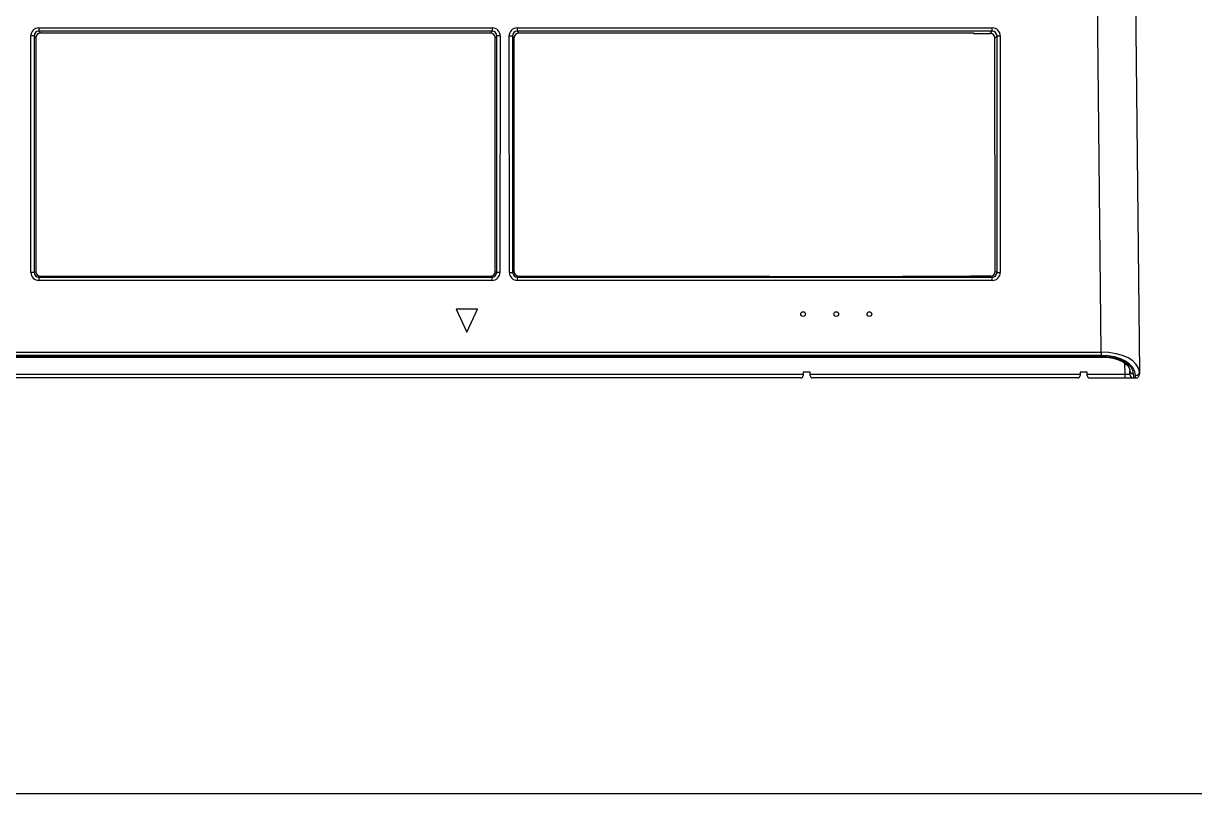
# Model space of a CAD drawing. Header units: inches. Extents: x -172 to 397, y -177 to 127.
# Drawn here: x 316.335 to 317.411, y 80.256 to 80.964 of the extents above; entities that cross this region are included whole.
import ezdxf

# ---------------------------------------------------------------- set-up
doc = ezdxf.new("R2010")
doc.units = ezdxf.units.IN
doc.header["$MEASUREMENT"] = 0
doc.layers.add('-EE-TEXT', color=90, linetype='Continuous')
doc.layers.add('AC-RA', color=210, linetype='Continuous')

# ---------------------------------------------------------------- blocks, each defined once
blk = doc.blocks.new('FTM(15-28)PV2S')
at = {"layer": 'AC-RA', "color": 0, "linetype": 'Continuous'}
for p, q in [((1985.518863218891, 1338.300371027779), (1985.518858480901, 1338.300913951193)), ((1985.519949825596, 1338.199154800378), (1985.518863218891, 1338.300371027779)), ((1985.532349801533, 1338.301951528389), (1985.519885801669, 1338.301951528389)), ((1985.521438567363, 1338.300940879943), (1985.521454479807, 1338.300029186683)), ((1985.521478918059, 1338.299767440104), (1985.521454479807, 1338.300029186683)), ((1985.521541728238, 1338.29950459678), (1985.521478918059, 1338.299767440104)), ((1985.521651710017, 1338.299227509917), (1985.521541728238, 1338.29950459678)), ((1985.521809650274, 1338.298943624007), (1985.521651710017, 1338.299227509917)), ((1985.532992676589, 1338.300931904122), (1985.522724473051, 1338.300931904122)), ((1985.532992676589, 1338.301308653334), (1985.532992676589, 1338.300408628256)), ((1985.532992676589, 1338.300408628256), (1985.534921301756, 1338.300408628256)), ((1985.534921301756, 1338.300408628256), (1985.534921301756, 1338.301308653334)), ((1985.608209058105, 1338.300931904122), (1985.534921301756, 1338.300931904122)), ((1985.535564176811, 1338.301951528389), (1985.607566183049, 1338.301951528389)), ((1985.608209058105, 1338.301308653334), (1985.608209058105, 1338.300408628256)), ((1985.608209058105, 1338.300408628256), (1985.610137683272, 1338.300408628256)), ((1985.610137683272, 1338.300408628256), (1985.610137683272, 1338.301308653334)), ((1986.417588753224, 1338.300931904122), (1985.610137683272, 1338.300931904122)), ((1985.610780558328, 1338.301951528389), (1986.416945878168, 1338.301951528389)), ((1985.522019863989, 1338.298654628526), (1985.521809650274, 1338.298943624007)), ((1985.522286560706, 1338.298362029087), (1985.522019863989, 1338.298654628526)), ((1985.522611219038, 1338.298070886403), (1985.522286560706, 1338.298362029087)), ((1985.52299429414, 1338.297786492622), (1985.522611219038, 1338.298070886403)), ((1985.523435329572, 1338.297513698878), (1985.52299429414, 1338.297786492622)), ((1985.523932570284, 1338.297257427023), (1985.523435329572, 1338.297513698878)), ((1985.524483357345, 1338.297022574479), (1985.523932570284, 1338.297257427023)), ((1985.525084480237, 1338.29681372366), (1985.524483357345, 1338.297022574479)), ((1985.525729942222, 1338.296635418406), (1985.525084480237, 1338.29681372366)), ((1985.526411688076, 1338.296491976266), (1985.525729942222, 1338.296635418406)), ((1985.527130292527, 1338.296385871024), (1985.526411688076, 1338.296491976266)), ((1985.527867533926, 1338.296321067933), (1985.527130292527, 1338.296385871024)), ((1985.528608999015, 1338.296299872342), (1985.527867533926, 1338.296321067933)), ((1986.49911743748, 1338.296299872342), (1985.528608999015, 1338.296299872342)), ((1985.529197054829, 1338.294934473869), (1985.530235434333, 1338.199244562451)), ((1986.498529381667, 1338.294934473869), (1985.529197054829, 1338.294934473869)), ((1985.558781324011, 1338.275455856975), (1985.687682288232, 1338.275455856975)), ((1985.694597593632, 1338.275455856975), (1985.817543049483, 1338.275455856975)), ((1985.55659720744, 1338.209083308737), (1985.55659720744, 1338.27327706598)), ((1985.689866400947, 1338.273278722026), (1985.689931960059, 1338.209084964783)), ((1985.69234792052, 1338.209084964783), (1985.692413480918, 1338.273278722026)), ((1985.819727162197, 1338.273278722026), (1985.819792721309, 1338.209084964783)), ((1985.687754503673, 1338.206905851065), (1985.558774665112, 1338.206905851065)), ((1985.817615264923, 1338.206905851065), (1985.694525378191, 1338.206905851065))]:
    blk.add_line(p, q, dxfattribs=at)
at = {"layer": 'AC-RA', "color": 8, "linetype": 'Continuous'}
for p, q in [((1985.519885801669, 1338.301951528389), (1985.519891779122, 1338.301266588733)), ((1985.520426036579, 1338.300897820172), (1985.520407643924, 1338.301951528389)), ((1985.522724473051, 1338.301951528389), (1985.522724473051, 1338.300931904122)), ((1985.522724473051, 1338.300931904122), (1985.52277633121, 1338.297961011342)), ((1985.528608999015, 1338.296157858671), (1985.528608999015, 1338.296299872342)), ((1986.49911743748, 1338.296157858671), (1985.528608999015, 1338.296157858671)), ((1985.529197054829, 1338.294934473869), (1985.529197054829, 1338.295821059001)), ((1985.529197054829, 1338.295821059001), (1986.498529381667, 1338.295821059001)), ((1985.701425941181, 1338.289512077352), (1985.69853300343, 1338.283308151774)), ((1985.704318878931, 1338.283308151774), (1985.701425941181, 1338.289512077352)), ((1985.69853300343, 1338.283308151774), (1985.704318878931, 1338.283308151774)), ((1985.558781324011, 1338.275455856975), (1985.558781324011, 1338.274557064931)), ((1985.687682288232, 1338.274557064931), (1985.558781324011, 1338.274557064931)), ((1985.558781324011, 1338.274557064931), (1985.559186017716, 1338.274314643176)), ((1985.559186017716, 1338.274314643176), (1985.564694211052, 1338.274314643176)), ((1985.583136930933, 1338.274318755005), (1985.565136429373, 1338.274318755005)), ((1985.583136930933, 1338.274433603348), (1985.583136930933, 1338.274318755005)), ((1985.619137934052, 1338.274433603348), (1985.583136930933, 1338.274433603348)), ((1985.619137934052, 1338.274433603348), (1985.619137934052, 1338.274318755005)), ((1985.687284641724, 1338.274318755005), (1985.619137934052, 1338.274318755005)), ((1985.687284641724, 1338.274318757577), (1985.687682288232, 1338.274557064931)), ((1985.687682288232, 1338.275455856975), (1985.687682288232, 1338.274557064931)), ((1985.694597593632, 1338.274557064931), (1985.694597593632, 1338.275455856975)), ((1985.694597593632, 1338.274557064931), (1985.694995238855, 1338.274318757577)), ((1985.817543049483, 1338.274557064931), (1985.694597593632, 1338.274557064931)), ((1985.817145402974, 1338.274318755005), (1985.694995238855, 1338.274318755005)), ((1985.817145402974, 1338.274318757577), (1985.817543049483, 1338.274557064931)), ((1985.817543049483, 1338.274557064931), (1985.817543049483, 1338.275455856975)), ((1985.557493808565, 1338.27327706598), (1985.55659720744, 1338.27327706598)), ((1985.558007896461, 1338.272969114685), (1985.557493808565, 1338.27327706598)), ((1985.557493808565, 1338.27327706598), (1985.557493808565, 1338.209083308737)), ((1985.558007896461, 1338.272969114685), (1985.558072780554, 1338.209662280726)), ((1985.688969801107, 1338.273278039293), (1985.688568440067, 1338.273037506305)), ((1985.688568440067, 1338.273037506305), (1985.688568440067, 1338.209550847336)), ((1985.689866400947, 1338.273278722026), (1985.688969801107, 1338.273278039293)), ((1985.68903536022, 1338.20908428205), (1985.688969801107, 1338.273278039293)), ((1985.692413480918, 1338.273278722026), (1985.693310080757, 1338.273278039293)), ((1985.693310080757, 1338.273278039293), (1985.693244520359, 1338.20908428205)), ((1985.693711440512, 1338.273037506305), (1985.693310080757, 1338.273278039293)), ((1985.693711440512, 1338.273037506305), (1985.693711440512, 1338.209550847336)), ((1985.818830562357, 1338.273278039293), (1985.818429201317, 1338.273037506305)), ((1985.818429201317, 1338.209550847336), (1985.818429201317, 1338.273037506305)), ((1985.818830562357, 1338.273278039293), (1985.819727162197, 1338.273278722026)), ((1985.81889612147, 1338.20908428205), (1985.818830562357, 1338.273278039293)), ((1985.557493808565, 1338.209083308737), (1985.55659720744, 1338.209083308737)), ((1985.557493808565, 1338.209083308737), (1985.558072780554, 1338.209662280726)), ((1985.5593546117, 1338.208382397493), (1985.558774665112, 1338.207802450905)), ((1985.558774665112, 1338.207802450905), (1985.558774665112, 1338.206905851065)), ((1985.558774665112, 1338.207802450905), (1985.687754503673, 1338.207802450905)), ((1985.563850679262, 1338.208382397493), (1985.5593546117, 1338.208382397493)), ((1985.563850679262, 1338.208269989503), (1985.563850679262, 1338.208382397493)), ((1985.687286607636, 1338.208269989503), (1985.563850679262, 1338.208269989503)), ((1985.687754503673, 1338.207802450905), (1985.687286607636, 1338.208269989503)), ((1985.687754503673, 1338.206905851065), (1985.687754503673, 1338.207802450905)), ((1985.688568440067, 1338.209550847336), (1985.68903536022, 1338.20908428205)), ((1985.689931960059, 1338.209084964783), (1985.68903536022, 1338.20908428205)), ((1985.69234792052, 1338.209084964783), (1985.693244520359, 1338.20908428205)), ((1985.693244520359, 1338.20908428205), (1985.693711440512, 1338.209550847336)), ((1985.694993272943, 1338.208269989503), (1985.694525378191, 1338.207802450905)), ((1985.694525378191, 1338.207802450905), (1985.817615264923, 1338.207802450905)), ((1985.694525378191, 1338.206905851065), (1985.694525378191, 1338.207802450905)), ((1985.817147368886, 1338.208269989503), (1985.694993272943, 1338.208269989503)), ((1985.817615264923, 1338.207802450905), (1985.817147368886, 1338.208269989503)), ((1985.817615264923, 1338.206905851065), (1985.817615264923, 1338.207802450905)), ((1985.818429201317, 1338.209550847336), (1985.81889612147, 1338.20908428205)), ((1985.81889612147, 1338.20908428205), (1985.819792721309, 1338.209084964783))]:
    blk.add_line(p, q, dxfattribs=at)
for centre in [(1985.592137181713, 1338.284593901886), (1985.601137432492, 1338.284593901886), (1985.610137683272, 1338.284593901886)]:
    blk.add_circle(centre, 0.000642875055693922, dxfattribs=at)
at = {"layer": 'AC-RA', "color": 0, "linetype": 'Continuous'}
for centre, radius, start, end in [((1985.519887041132, 1338.3009229283), 0.001028600089110275, 90.06903400470998, 180.499999999962), ((1985.52041012285, 1338.3009229283), 0.001028600089110275, 0.9999999969218678, 90.00000100312151), ((1985.532349801533, 1338.301308653334), 0.000642875055693922, 0, 90), ((1985.535564176811, 1338.301308653334), 0.000642875055693922, 90, 180), ((1985.607566183049, 1338.301308653334), 0.000642875055693922, 0, 90), ((1985.610780558328, 1338.301308653334), 0.000642875055693922, 90, 180)]:
    blk.add_arc(centre, radius, start, end, dxfattribs=at)
at = {"layer": 'AC-RA', "color": 8, "linetype": 'Continuous'}
blk.add_arc((1985.55929284555, 1338.272970091855), 0.001284950374818561, 176.79939699463, 180.0435800055646, dxfattribs=at)
for centre, major_axis, ratio, start_param, end_param in [((1985.519891779122, 1338.300380003601), (-0.001028560923170849, -8.97611519104563e-06), 0.8619260000000001, -1.578318097246649, 0), ((1985.529149532219, 1338.301266588733), (-0.009257841149244536, 4.273945610798834e-05), 0.5881890000000002, 0.0078486200283649, 1.578644946823228), ((1985.520426036579, 1338.30001123504), (0.001028443428334536, 1.795154681659359e-05), 0.8619, 0, 1.555752933160534), ((1985.528527483744, 1338.300898542764), (0.00810175846842165, -7.252365805183711e-05), 0.585074, -3.126141615595288, -1.555497587842992), ((1985.55879133229, 1338.27326708213), (0.001116706676820277, -0.0006689337187695529), 0.9877229999999998, 2.112781100752045, 3.679016032590684), ((1985.559186017716, 1338.273030655828), (-0.0003450310302842401, -0.001247412642890511), 0.9032020000000001, -2.844420327831071, -1.334677467674638), ((1985.565136429373, 1338.274251371413), (-0.001285750111387203, 1.285750111387845e-19), 0.052408, -1.570796326794897, -1.219688148048629), ((1985.68727777839, 1338.273030655828), (-0.001062260365163685, -0.0007372565061638348), 0.994339, 2.537530918104379, 4.10300916381237), ((1985.687672283811, 1338.27326708213), (-0.001116563187400881, -0.0006691524531070368), 0.9877310000000001, 2.604726200672391, 4.170204446380854), ((1985.694607596768, 1338.27326708213), (0.00111656318740131, -0.000669152453106232), 0.987731, 2.112980860797805, 3.678459106506333), ((1985.695002102189, 1338.273030655828), (0.001062260365163185, -0.0007372565061645493), 0.994339, 2.180176143367925, 3.745654389076924), ((1985.81713853964, 1338.273030655828), (-0.001062260365163293, -0.00073725650616437), 0.9943390000000001, 2.537530918103221, 4.103009163811738), ((1985.817533045061, 1338.27326708213), (-0.001116563187401736, -0.0006691524531054492), 0.987731, 2.604726200673582, 4.170204446382329), ((1985.55879133229, 1338.20909997463), (0.0009257644043727945, 0.0009257635648882178), 0.9820670000000001, 2.359993019372768, 3.923193175519793), ((1985.559363435802, 1338.209672078142), (0.0009643452726394843, 0.000863723677504477), 0.9931459999999999, 2.415358375716142, 3.978558512800245), ((1985.68727777839, 1338.209559670153), (-0.0009646752619887461, 0.0008633662707735972), 0.9931399999999998, 2.304253678184041, 3.868208666926229), ((1985.687737823637, 1338.20909997463), (-0.0009261289755240379, 0.0009254239820408286), 0.9820540000000001, 2.359614706173701, 3.923569694916153), ((1985.694542056942, 1338.20909997463), (0.0009261289755239665, 0.0009254239820408613), 0.9820540000000002, 2.359615612263399, 3.92357060100578), ((1985.695002102189, 1338.209559670153), (0.0009646752619884963, 0.0008633662707738827), 0.9931399999999998, 2.414976640252752, 3.978931628995256), ((1985.81713853964, 1338.209559670153), (-0.0009646752619879607, 0.0008633662707744539), 0.99314, 2.304253678185056, 3.868208666927138), ((1985.817598584887, 1338.20909997463), (-0.0009261289755243236, 0.0009254239820404847), 0.9820540000000002, 2.359614706173287, 3.923569694915507)]:
    blk.add_ellipse(centre, major_axis=major_axis, ratio=ratio, start_param=start_param, end_param=end_param, dxfattribs=at)
at = {"layer": 'AC-RA', "color": 0, "linetype": 'Continuous'}
for centre, major_axis, ratio, start_param, end_param in [((1985.529149532219, 1338.300380003601), (0.01028641712175569, -2.248264970409557e-05), 0.5293869999999999, -3.135815660206905, -1.565019333413572), ((1985.522724826632, 1338.3009229283), (0.001286259316046427, -1.795351249638458e-05), 0.006973000000000001, 1.571167730653033, 3.141811756681476), ((1985.55879133229, 1338.27326708213), (0.001884820007976158, -0.001129051776371057), 0.9948400000000001, 2.112781100752978, 3.679016032591726), ((1985.687672283811, 1338.27326708213), (-0.001884586761877862, -0.001129426322695215), 0.9948429999999999, 2.604726200672328, 4.170204446381129), ((1985.694607596768, 1338.27326708213), (0.001884586761877862, -0.001129426322695215), 0.9948429999999999, 2.112980860798457, 3.678459106507258), ((1985.817533045061, 1338.27326708213), (-0.001884586761877862, -0.001129426322695215), 0.9948429999999999, 2.604726200672439, 4.170204446381062), ((1985.55879133229, 1338.20909997463), (0.001557362475041244, 0.001557361062824629), 0.9924329999999998, 2.359993038434834, 3.923193175519277), ((1985.687737823637, 1338.20909997463), (-0.001557963574130465, 0.001556777611703708), 0.9924270000000002, 2.359614706173584, 3.923569694915813), ((1985.694542056942, 1338.20909997463), (0.001557963574130467, 0.001556777611703708), 0.992427, 2.359615612263789, 3.923570601006018), ((1985.817598584887, 1338.20909997463), (-0.001557963574130467, 0.001556777611703708), 0.992427, 2.359614706173517, 3.923569694915731)]:
    blk.add_ellipse(centre, major_axis=major_axis, ratio=ratio, start_param=start_param, end_param=end_param, dxfattribs=at)
blk = doc.blocks.new('*U215')
at = {"layer": 'AC-RA'}
blk.add_blockref('FTM(15-28)PV2S', (759.251282600299, 606.4792470601533), dxfattribs=at)

msp = doc.modelspace()

# ---------------------------------------------------------------- linework, layer by layer
at = {"layer": '-EE-TEXT', "color": 50}
msp.add_line((313.0661534808955, 80.2561905615994), (345.3475215274188, 80.25619056159928), dxfattribs=at)

# ---------------------------------------------------------------- block references
at = {"layer": 'AC-RA', "color": 4, "xscale": 3.385815682203352, "yscale": 3.385815682203352, "zscale": 3.385815682203352, "rotation": 180}
msp.add_blockref('*U215', (9610.645895856118, 6665.308952608934), dxfattribs=at)

doc.saveas('drawing.dxf')
